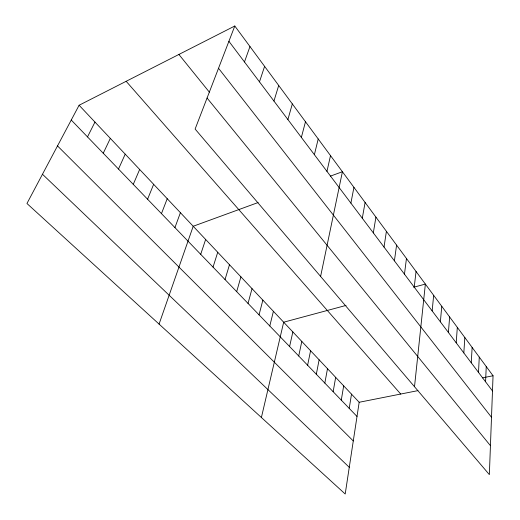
<?xml version="1.0" encoding="UTF-8"?>
<svg xmlns="http://www.w3.org/2000/svg" width="520" height="520" viewBox="0 0 520 520"><rect width="100%" height="100%" fill="white"/><g stroke="black" fill="none" stroke-linecap="round" stroke-linejoin="round"><path stroke-width="0.78" d="M493.051 375.759L489.359 474.617L195.117 129.058L234.8 26L493.051 375.759L482.417 377.865M485.576 381.791L486.246 366.541M478.504 372.404L479.271 357.097M471.257 362.791L472.134 347.432M463.827 352.931L464.822 337.519M456.209 342.829L457.321 327.366M448.396 332.462L449.637 316.959M440.382 321.834L441.753 306.28M432.153 310.921L433.661 295.328M414.505 386.704L425.366 284.089L413.745 287.209M414.226 287.137L416.052 271.472M404.463 274.19L406.458 258.486M394.401 260.839L396.584 245.108M79.099 105.248L359.171 402.272L345.202 494L26.949 203.495L79.099 105.248L234.8 26M384.026 247.078L386.406 231.328M349.226 408.382L351.507 394.141M373.328 232.889L375.915 217.119M341.276 400.134L343.681 385.84M333.144 391.703L335.673 377.351M362.291 218.244L365.099 202.469M324.831 383.078L327.496 368.674M350.896 203.125L353.938 187.35M316.322 374.25L319.124 359.801M307.619 365.222L310.57 350.727M320.606 276.432L342.413 171.737L330.317 176.156M298.714 355.986L301.808 341.438M289.594 346.522L292.851 331.936M326.963 171.379L330.506 155.617M261.397 417.501L283.673 322.205L346.047 305.422M314.386 154.694L318.208 138.957M269.796 325.988L273.403 311.311M259.058 314.847L262.86 300.131M301.366 137.43L305.487 121.732M248.027 303.407L252.031 288.646M287.898 119.555L292.325 103.909M236.685 291.649L240.91 276.855M225.03 279.552L229.483 264.732M273.942 101.049L278.707 85.462M213.044 267.118L217.731 252.265M259.48 81.861L264.596 66.352M200.707 254.326L205.641 239.447M159.075 324.096L193.206 226.258L258.154 202.527M244.478 61.958L249.971 46.54M174.935 227.591L180.408 212.686M161.466 213.616L167.225 198.705M147.583 199.219L153.647 184.308M133.269 184.366L139.653 169.462M118.495 169.046L125.216 154.16M103.252 153.238L110.331 138.372M87.51 136.903L94.965 122.077M359.171 402.272L417.944 390.631M42.471 174.245L349.265 467.298M57.505 145.919L353.281 440.96M71.246 120.035L357.006 416.455M126.152 81.296L400.712 394.043M207.064 98.033L490.438 445.685M178.893 54.45L209.358 92.138M218.524 68.27L491.504 417.274M228.911 41.307L492.486 390.949"/></g></svg>
